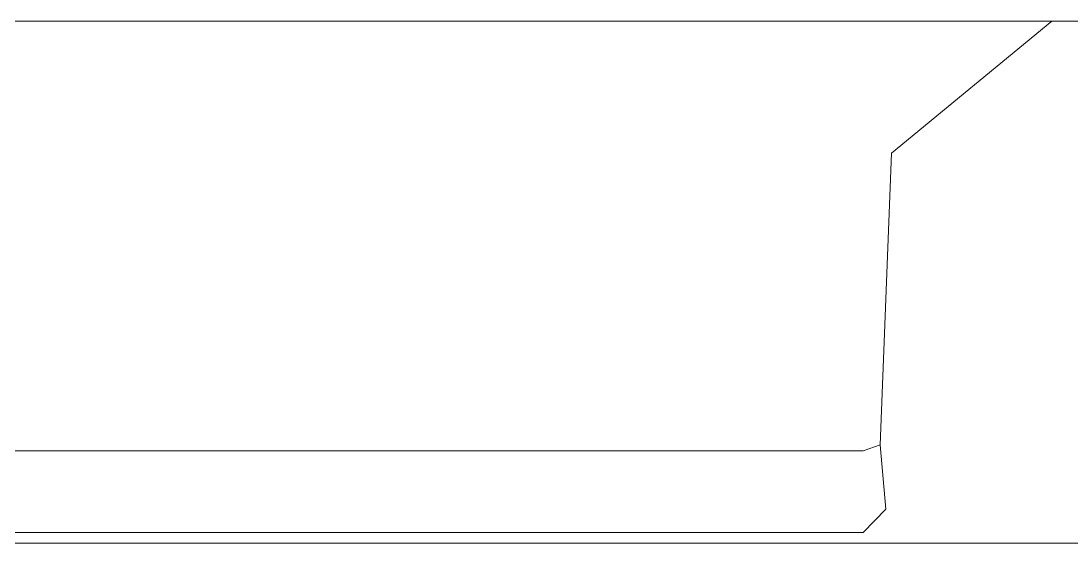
# Model space of a CAD drawing. Header units: millimetres. Extents: x 0 to 28440, y -12508 to -2066.
# Drawn here: x 15871.3 to 16072.6, y -11662.7 to -11562.7 of the extents above; entities that cross this region are included whole.
import ezdxf

# ---------------------------------------------------------------- set-up
doc = ezdxf.new("R2010")
doc.units = ezdxf.units.MM
doc.layers.add('DS-定制五金', color=2, linetype='Continuous', lineweight=13)
doc.layers.add('DS-定制柜体', color=4, linetype='Continuous', lineweight=13)

# ---------------------------------------------------------------- blocks, each defined once
blk = doc.blocks.new('LEGEND_953293f18ee7726aa09bb76cf57d91c6_3e65892476c2494f8949352c9f7041b3')
at = {"layer": 'DS-定制五金', "color": 134, "linetype": 'Continuous'}
for p, q in [((548.89, 89.33), (579.37, 113.71)), ((546.74, 35.52), (548.89, 89.33)), ((547.81, 23.68), (546.74, 35.52)), ((545.66, 21.52), (547.81, 23.68)), ((543.51, 19.37), (545.66, 21.52)), ((113.01, 19.37), (543.51, 19.37))]:
    blk.add_line(p, q, dxfattribs=at)
at = {"layer": 'DS-定制五金', "color": 134, "linetype": 'Continuous', "flags": 128}
blk.add_lwpolyline([(110.85, 35.52), (113.01, 34.44), (543.51, 34.44), (546.74, 35.52)], dxfattribs=at)

msp = doc.modelspace()

# ---------------------------------------------------------------- linework, layer by layer
at = {"layer": 'DS-定制柜体', "color": 255, "linetype": 'Continuous'}
for p, q in [((15528.21, -11562.74), (16156.21, -11562.74)), ((15506.21, -11662.74), (16606.21, -11662.74)), ((15546.21, -11662.74), (16156.21, -11662.74)), ((15599.21, -11662.74), (16106.21, -11662.74))]:
    msp.add_line(p, q, dxfattribs=at)

# ---------------------------------------------------------------- block references
at = {"layer": 'DS-定制五金', "color": 7, "xscale": 1.008793761407002, "yscale": 1.038894528427849}
msp.add_blockref('LEGEND_953293f18ee7726aa09bb76cf57d91c6_3e65892476c2494f8949352c9f7041b3', (15484.49, -11680.86), dxfattribs=at)

doc.saveas('drawing.dxf')
